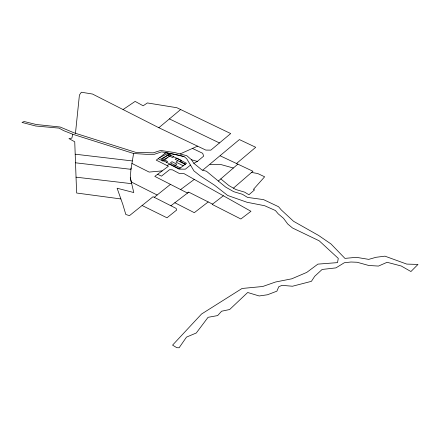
<?xml version="1.0" encoding="UTF-8"?>
<svg xmlns="http://www.w3.org/2000/svg" width="440" height="440" viewBox="0 0 440 440"><rect width="100%" height="100%" fill="white"/><g stroke="black" fill="none" stroke-linecap="round" stroke-linejoin="round"><path stroke-width="0.66" d="M133.59 153.494L145.998 154.297L154.352 154.297L161.557 151.866L176.303 154.6L183.97 156.53L186.648 158.609L193.93 170.896L200.332 175.962L214.638 185.262L227.667 195.465L247.022 202.268L264.638 205.722L275.407 210.513L278.267 213.889L283.492 218.29L287.743 224.015L292.534 228.008L319.204 240.812L338.277 258.39L337.519 262.62L317.889 264.127L306.757 272.399L291.748 278.812L275.578 282.002L262.74 286.495L242.055 288.475L201.542 314.028L172.568 345.131L176.798 347.688L179.102 347.776L186.5 337.106L196.284 332.998L208.065 317.317L217.652 315.579L221.595 311.218L229.642 309.524L247.681 292.495L259.182 295.966L267.471 294.767L276.876 291.17L278.768 286.721L282.051 285.351L292.463 286.236L311.399 281.341L314.716 276.281L322.13 269.456L335.929 267.883L344.322 262.746L350.95 262.014L357.132 262.257L368.775 265.485L378.455 266.074L387.112 262.295L401.214 265.991L410.938 271.535L418 264.418L406.78 264.099L384.945 256.163L376.002 257.301L368.72 259.369L356.318 257.318L344.949 258.396L330.985 243.947L318.62 235.461L293.557 221.298L281.254 209.902L278.537 206.723L263.527 199.606L247.561 197.412L242.413 194.288L233.695 191.681L225.665 187.105L206.459 171.243L202.004 170L193.897 163.383L191.488 159.742L186.824 155.727L174.74 152.57L160.617 150.464L153.291 152.834L135.751 152.361L74.14 132.858L60.159 127.023L36.267 124.509L24.156 121.528L22 122.436L35.75 126.016L58.988 128.112L63.668 130.653L72.776 134.255L133.59 153.494L130.961 169.323L75.51 162.8M76.038 177.166L131.681 183.684L130.29 177.788L131.054 168.064M75.466 133.282L79.409 95.073L81.34 92.224L92.493 94.034L158.84 127.732L205.821 150.084L210.865 150.123L230.703 133.562L176.858 107.723L147.389 102.944L143.154 105.798L135.141 101.398L123.057 109.555M72.776 134.255L71.852 138.121L68.954 138.584L74.739 141.779L76.621 193.017L120.857 198.946M218.328 181.044L237.842 164.142M233.426 188.149L252.929 171.259L220.181 155.81M202.686 170.192L239.393 139.579L255.717 147.285L236.506 163.515M158.84 127.732L180.642 109.533M193.842 163.301L197.335 161.42L203.66 156.134L202.691 153.302L192.451 148.429M130.29 177.788L133.776 192.549L117.112 188.221L122.865 204.562L125.813 214.5L129.476 215.639L153.038 196.719L154.259 197.313L170.456 184.377M190.498 165.105L185.367 169.158L179.042 169.131L170.456 164.709L168.647 164.544L167.2 165.616M212.537 204.127L208.214 201.938L194.293 212.685L174.845 202.741M223.366 195.773L212.168 204.407L240.862 218.999L250.954 211.299L184.09 173.668L179.152 173.377L172.403 169.818L169.548 169.691L161.447 176.143L157.625 174.268M208.214 201.938L188.738 192.126L187.501 193.072L154.787 176.38L168.421 166.227L156.244 160.149L166.089 152.658L183.97 156.53M154.259 197.313L170.907 205.755L188.738 192.126M166.48 162.283L167.563 161.458L159.759 157.476M173.712 156.778L172.629 157.603L167.574 155.034M177.859 160.649L175.962 162.096L183.222 165.787M175.241 165.347L176.825 164.142L171.985 161.684L170.401 162.888L180.362 167.965M179.993 161.733L181.577 160.529L176.737 158.07L175.153 159.274L185.119 164.34M174.224 166.221L175.307 165.396M181.456 160.715L180.373 161.541L185.427 164.109M180.615 189.558L194.282 179.405M180.037 153.956L197.56 146.157M162.168 170.885L149.155 172.079L131.868 163.405M210.018 164.395L221.326 164.665L233.36 168.025M75.196 154.204L132.297 160.936M251.559 172.447L257.686 173.509L264.638 176.787L253.413 189.404L254.579 189.855L248.924 194.755L244.624 192.143L235.818 189.514L228.882 185.559L220.814 178.893M191.488 159.742L197.335 161.42M169.416 118.91L219.456 142.951M142.104 205.497L166.98 217.795L176.688 210.023L176.127 208.406L170.907 205.755M131.28 181.984L157.141 195.008M166.089 152.658L170.929 155.117L163.014 161.145L158.174 158.68M164.505 153.863L169.345 156.321M162.921 155.067L167.761 157.526M161.343 156.272L166.177 158.73M168.663 154.209L161.425 159.715L179.278 168.79L186.511 163.284L168.663 154.209"/></g></svg>
